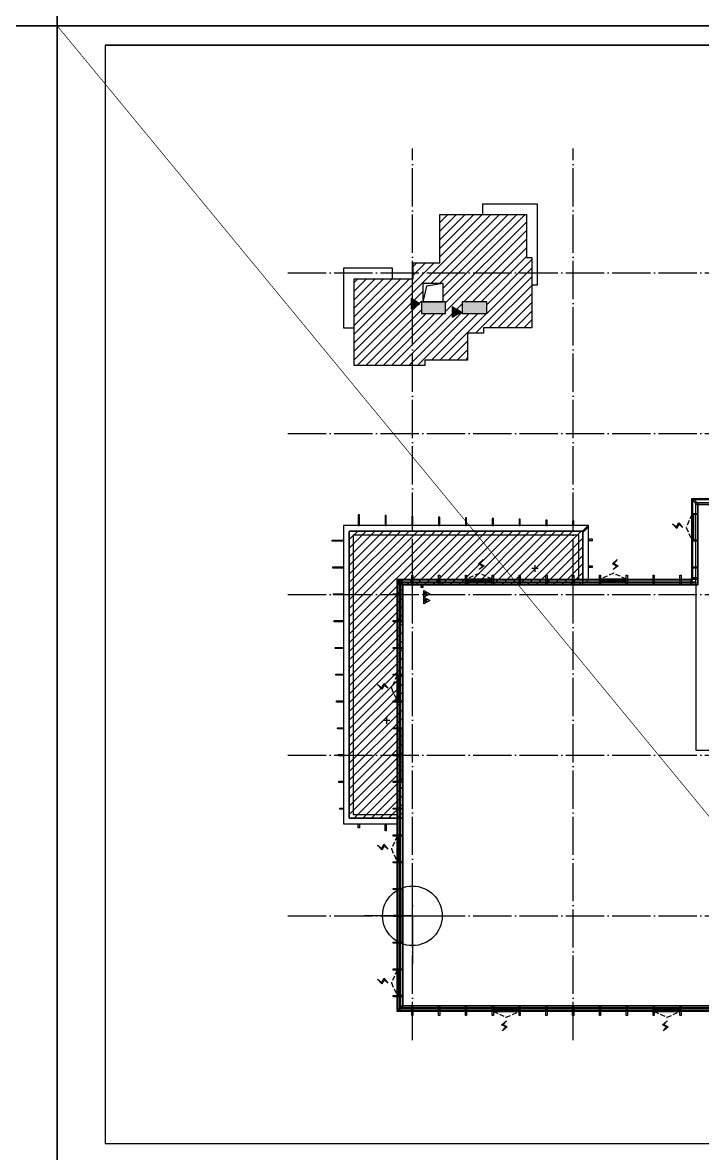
# Model space of a CAD drawing. Extents: x -292644 to 830497, y -12918 to 491457.
# Drawn here: x -20361 to 15146, y 165789 to 224874 of the extents above; entities that cross this region are included whole.
import ezdxf
from ezdxf.xclip import XClip

# ---------------------------------------------------------------- set-up
doc = ezdxf.new("R2010")
doc.units = 0
doc.header["$LTSCALE"] = 1000
doc.header["$MEASUREMENT"] = 0
for name, pattern in [('10#楼幕墙$0$DASH', [0.35, 0.25, -0.1]), ('104-10 轴网$0$DOTE', [2.42, 2, -0.2, 0.02, -0.2]), ('CENTER2', [1.125, 0.75, -0.125, 0.125, -0.125]), ('X-104 8#10#平面_t3$0$109-34 轴网$0$L1$0$$AUDIT_BAD_LTYPE1', [0])]:
    doc.linetypes.add(name, pattern=pattern)
doc.layers.get('0').update_dxf_attribs({"linetype": 'CONTINUOUS'})
doc.layers.get('Defpoints').update_dxf_attribs({"linetype": 'CONTINUOUS'})
doc.layers.add('10#楼幕墙$0$04-不打印_辅助线', color=165, linetype='CONTINUOUS', plot=False)
doc.layers.add('X-104 8#10#平面_t3$0$04-不打印_辅助线', color=165, linetype='CONTINUOUS', plot=False)
for name, color, linetype in [('10#楼幕墙$0$04-电动窗', 1, 'CONTINUOUS'), ('10#楼幕墙$0$A-C_玻璃幕墙', 140, 'CONTINUOUS'), ('10#楼幕墙$0$A-C_窗b', 191, 'CONTINUOUS'), ('10#楼幕墙$0$A-O_屋面', 201, 'CONTINUOUS'), ('10#楼幕墙$0$A-TECH_结构', 21, 'CONTINUOUS'), ('104-10 轴网$0$A_AXIS-轴线', 36, '104-10 轴网$0$DOTE'), ('WIRE-消防广播', 2, 'CENTER2'), ('X-104 8#10#平面_t3$0$05-填充_156', 156, 'CONTINUOUS'), ('X-104 8#10#平面_t3$0$05-填充_天正', 26, 'CONTINUOUS'), ('X-104 8#10#平面_t3$0$A-O_分水线', 127, 'CONTINUOUS'), ('X-104 8#10#平面_t3$0$A-O_屋面', 201, 'CONTINUOUS'), ('X-104 8#10#平面_t3$0$A-TECH_结构', 21, 'CONTINUOUS'), ('X-104 8#10#平面_t3$0$A_STR-砼柱', 51, 'CONTINUOUS'), ('X-104 8#10#平面_t3$0$水-消火栓', 41, 'CONTINUOUS')]:
    doc.layers.add(name, color=color, linetype=linetype)
doc.layers.add('X-104 8#10#平面_t3$0$000套内', color=226, linetype='CONTINUOUS', lineweight=30, plot=False)
doc.layers.get('X-104 8#10#平面_t3$0$A-O_分水线').off()

# ---------------------------------------------------------------- blocks, each defined once
blk = doc.blocks.new('104-8910 结构')
at = {"layer": 'Defpoints'}
blk.add_lwpolyline([(-19000, -118200), (61000, -118200), (61000, 41800), (-19000, 41800)], close=True, dxfattribs=at)
blk = doc.blocks.new('图框-A1')
for points, const_width in [([(0, 0), (841, 0), (841, 594), (0, 594)], 0.05), ([(766, 584), (25, 584), (25, 10), (766, 10)], 0.5)]:
    blk.add_lwpolyline(points, close=True, dxfattribs=dict(const_width=const_width))
at = {"const_width": 0.05}
blk.add_lwpolyline([(0, 297), (2, 297)], dxfattribs=at)
blk = doc.blocks.new('104-10 轴网')
at = {"layer": '104-10 轴网$0$A_AXIS-轴线', "linetype": '104-10 轴网$0$DOTE'}
for p, q in [((0, -6500), (0, 40100)), ((8400, -6500), (8400, 40100)), ((16800, -6500), (16800, 40100)), ((25200, -6500), (25200, 40100)), ((33600, -6500), (33600, 40100)), ((42000, -6500), (42000, 40100)), ((120430, 40100), (120430, -6500)), ((128830, 40100), (128830, -6500)), ((137230, 40100), (137230, -6500)), ((145630, 40100), (145630, -6500)), ((154030, 40100), (154030, -6500)), ((162430, 40100), (162430, -6500)), ((-6500, 33600), (48500, 33600)), ((168930, 33600), (113930, 33600)), ((-6500, 25200), (48500, 25200)), ((168930, 25200), (113930, 25200)), ((-6500, 16800), (48500, 16800)), ((168930, 16800), (113930, 16800)), ((-6500, 8400), (48500, 8400)), ((168930, 8400), (113930, 8400)), ((-6500, 0), (48500, 0)), ((168930, 0), (113930, 0))]:
    blk.add_line(p, q, dxfattribs=at)
at = {"layer": 'Defpoints'}
for points in [[(-16050, 45500), (58050, 45500), (58050, -11900), (-16050, -11900)], [(104380, 45500), (178480, 45500), (178480, -11900), (104380, -11900)]]:
    blk.add_lwpolyline(points, close=True, dxfattribs=at)
blk = doc.blocks.new('X-104 8#10#平面_t3$0$rhyseuyi')
at = {"layer": 'X-104 8#10#平面_t3$0$04-不打印_辅助线', "linetype": 'X-104 8#10#平面_t3$0$109-34 轴网$0$L1$0$$AUDIT_BAD_LTYPE1'}
h = blk.add_hatch(dxfattribs=at)
h.set_pattern_fill('ANSI31', color=256, scale=200)
h.set_pattern_definition([(45, (0, 0), (-224.5064, 224.5064), [])])
h.paths.add_polyline_path([(8900, 195500), (-500, 195500), (-500, 183300), (-3300, 183300), (-3300, 198300), (8900, 198300)])
blk.add_lwpolyline([(8900, 195500), (-500, 195500), (-500, 183300), (-3300, 183300), (-3300, 198300), (8900, 198300), (8900, 195500)], dxfattribs=at)
at = {"layer": 'X-104 8#10#平面_t3$0$A-TECH_结构', "linetype": 'X-104 8#10#平面_t3$0$109-34 轴网$0$L1$0$$AUDIT_BAD_LTYPE1'}
blk.add_lwpolyline([(14900, 195500), (-500, 195500), (-500, 173500), (17300, 173500), (17300, 174900), (28500, 174900), (28500, 181600), (28500, 181600), (28500, 186550), (33250, 186550), (33250, 183500), (33250, 183500), (33250, 183300), (45300, 183300), (45300, 201100), (43900, 201100), (43900, 212300), (21900, 212300), (21900, 199700), (14900, 199700)], close=True, dxfattribs=at)
blk.add_lwpolyline([(8900, 195500), (8900, 198300), (-3300, 198300), (-3300, 183300), (-500, 183300)], dxfattribs=at)
blk = doc.blocks.new('10#楼幕墙$0$2')
for points in [[(-199772, 234016), (-199772, 236514)], [(-199772, 234016), (-202271, 234016)], [(-199772, 234016), (-199772, 231517)], [(-199772, 234016), (-197274, 234016)]]:
    blk.add_lwpolyline(points)
blk.add_circle((-199772, 234016), 1557)
blk = doc.blocks.new('10#楼幕墙$0$ii')
blk.add_lwpolyline([(-1340, 0), (0, 0), (0, -150), (-1340, -150)], close=True)
blk = doc.blocks.new('10#楼幕墙$0$$TCHSYS$WIN2D')
for p, q in [((-0.5, 0.5), (0.5, 0.5)), ((-0.5, 0.5), (-0.5, -0.5)), ((0.5, 0.5), (0.5, -0.5)), ((0.5, 0.167), (-0.5, 0.167)), ((0.5, -0.167), (-0.5, -0.167)), ((-0.5, -0.5), (0.5, -0.5))]:
    blk.add_line(p, q)
blk = doc.blocks.new('10#楼幕墙$0$开启扇')
at = {"layer": '10#楼幕墙$0$04-电动窗'}
h = blk.add_hatch(color=1, dxfattribs=at)
h.dxf.hatch_style = 1
h.paths.add_polyline_path([(681, 540), (510, 729), (726, 846), (478, 1066), (647, 856), (430, 739)])
at = {"linetype": '10#楼幕墙$0$DASH'}
blk.add_lwpolyline([(0, 50), (670, 350), (1340, 50)], dxfattribs=at)
at = {"layer": '10#楼幕墙$0$04-电动窗', "color": 1}
blk.add_lwpolyline([(681, 540), (510, 729), (726, 846), (478, 1066), (647, 856), (430, 739), (681, 540)], close=True, dxfattribs=at)
at = {"xscale": -1340, "yscale": 300, "zscale": 1340, "rotation": 180}
blk.add_blockref('10#楼幕墙$0$$TCHSYS$WIN2D', (670, -100), dxfattribs=at)
blk = doc.blocks.new('*U4748')
blk.add_lwpolyline([(720, 0), (0, 0), (0, 150), (720, 150)], close=True)
blk = doc.blocks.new('*U4749')
blk.add_lwpolyline([(620, 0), (0, 0), (0, 150), (620, 150)], close=True)
blk = doc.blocks.new('*U4750')
blk.add_lwpolyline([(570, 0), (0, 0), (0, 150), (570, 150)], close=True)
blk = doc.blocks.new('*U4751')
blk.add_lwpolyline([(570, 0), (0, 0), (0, 150), (570, 150)], close=True)
blk = doc.blocks.new('10#楼幕墙$0$A$C13E80662')
for points in [[(150, 150), (150, 200), (0, 200), (0, 0), (150, 0)], [(150, 0), (200, 0), (200, 150), (150, 150)]]:
    blk.add_lwpolyline(points)
blk = doc.blocks.new('10#楼幕墙')
at = {"layer": '10#楼幕墙$0$04-不打印_辅助线'}
for points in [[(-18550, 224700), (65550, 224700), (65550, 284100), (-18550, 284100)], [(-18550, 165300), (65550, 165300), (65550, 224700), (-18550, 224700)]]:
    blk.add_lwpolyline(points, close=True, dxfattribs=at)
at = {"layer": '10#楼幕墙$0$A-C_玻璃幕墙'}
for points in [[(34400, 183000), (34400, 181600), (28800, 181600), (28800, 174600), (17600, 174600), (17600, 173200), (-800, 173200), (-800, 195800), (14600, 195800), (14600, 200000), (21600, 200000), (21600, 212600), (44200, 212600), (44200, 201400), (45600, 201400), (45600, 183000)], [(34350, 183050), (34350, 181650), (28750, 181650), (28750, 174650), (17550, 174650), (17550, 173250), (-750, 173250), (-750, 195750), (14650, 195750), (14650, 199950), (21650, 199950), (21650, 212550), (44150, 212550), (44150, 201350), (45550, 201350), (45550, 183050)], [(34200, 183200), (34200, 181800), (28600, 181800), (28600, 174800), (17400, 174800), (17400, 173400), (-600, 173400), (-600, 195600), (14800, 195600), (14800, 199800), (21800, 199800), (21800, 212400), (44000, 212400), (44000, 201200), (45400, 201200), (45400, 183200)], [(14650, 199908), (14692, 199950), (14921, 199721), (14879, 199679)], [(-2830, 198600), (-2770, 198600), (-2770, 199160), (-2830, 199160)], [(-1430, 198600), (-1370, 198600), (-1370, 199120), (-1430, 199120)], [(14900, 199230), (14900, 199170), (14600, 199170), (14600, 199230)], [(-30, 198600), (30, 198600), (30, 199080), (-30, 199080)], [(1370, 198600), (1430, 198600), (1430, 199040), (1370, 199040)], [(2770, 198600), (2830, 198600), (2830, 199000), (2770, 199000)], [(4170, 198600), (4230, 198600), (4230, 198960), (4170, 198960)], [(5570, 198600), (5630, 198600), (5630, 198920), (5570, 198920)], [(6970, 198600), (7030, 198600), (7030, 198880), (6970, 198880)], [(8370, 198600), (8430, 198600), (8430, 198840), (8370, 198840)], [(9171, 198499), (9129, 198541), (8900, 198313), (8942, 198270)], [(-3600, 197830), (-3600, 197770), (-4200, 197770), (-4200, 197830)], [(9200, 197880), (9200, 197820), (9400, 197820), (9400, 197880)], [(14900, 197830), (14900, 197770), (14600, 197770), (14600, 197830)], [(-3600, 196430), (-3600, 196370), (-4160, 196370), (-4160, 196430)], [(9200, 196480), (9200, 196420), (9400, 196420), (9400, 196480)], [(14900, 196430), (14900, 196370), (14600, 196370), (14600, 196430)], [(-750, 195708), (-708, 195750), (-479, 195521), (-521, 195479)], [(30, 195500), (-30, 195500), (-30, 196000), (30, 196000)], [(1430, 195500), (1370, 195500), (1370, 196000), (1430, 196000)], [(2830, 195500), (2770, 195500), (2770, 196000), (2830, 196000)], [(4230, 195500), (4170, 195500), (4170, 196000), (4230, 196000)], [(5630, 195500), (5570, 195500), (5570, 196000), (5630, 196000)], [(7030, 195500), (6970, 195500), (6970, 196000), (7030, 196000)], [(8430, 195500), (8370, 195500), (8370, 196000), (8430, 196000)], [(9830, 195500), (9770, 195500), (9770, 196000), (9830, 196000)], [(11230, 195500), (11170, 195500), (11170, 196000), (11230, 196000)], [(12630, 195500), (12570, 195500), (12570, 196000), (12630, 196000)], [(14030, 195500), (13970, 195500), (13970, 196000), (14030, 196000)], [(14600, 195800), (14540, 195800), (14540, 195500), (14600, 195500)], [(14600, 195860), (14600, 195800), (14900, 195800), (14900, 195860)], [(-3600, 195030), (-3600, 194970), (-4120, 194970), (-4120, 195030)], [(-500, 195030), (-500, 194970), (-1000, 194970), (-1000, 195030)], [(-3600, 193630), (-3600, 193570), (-4080, 193570), (-4080, 193630)], [(-500, 193630), (-500, 193570), (-1000, 193570), (-1000, 193630)], [(-3600, 192230), (-3600, 192170), (-4040, 192170), (-4040, 192230)], [(-500, 192230), (-500, 192170), (-1000, 192170), (-1000, 192230)], [(-3600, 190830), (-3600, 190770), (-4000, 190770), (-4000, 190830)], [(-500, 190830), (-500, 190770), (-1000, 190770), (-1000, 190830)], [(-3600, 189430), (-3600, 189370), (-3960, 189370), (-3960, 189430)], [(-500, 189430), (-500, 189370), (-1000, 189370), (-1000, 189430)], [(-3600, 188030), (-3600, 187970), (-3920, 187970), (-3920, 188030)], [(-500, 188030), (-500, 187970), (-1000, 187970), (-1000, 188030)], [(-3600, 186630), (-3600, 186570), (-3880, 186570), (-3880, 186630)], [(-500, 186630), (-500, 186570), (-1000, 186570), (-1000, 186630)], [(-3600, 185230), (-3600, 185170), (-3840, 185170), (-3840, 185230)], [(-500, 185230), (-500, 185170), (-1000, 185170), (-1000, 185230)], [(-3600, 183830), (-3600, 183770), (-3800, 183770), (-3800, 183830)], [(-500, 183830), (-500, 183770), (-1000, 183770), (-1000, 183830)], [(-2830, 183000), (-2770, 183000), (-2770, 182800), (-2830, 182800)], [(-1430, 183000), (-1370, 183000), (-1370, 182650), (-1430, 182650)], [(-500, 182430), (-500, 182370), (-1000, 182370), (-1000, 182430)], [(-500, 181030), (-500, 180970), (-1000, 180970), (-1000, 181030)], [(-500, 179630), (-500, 179570), (-1000, 179570), (-1000, 179630)], [(-500, 178230), (-500, 178170), (-1000, 178170), (-1000, 178230)], [(-500, 176830), (-500, 176770), (-1000, 176770), (-1000, 176830)], [(-500, 175430), (-500, 175370), (-1000, 175370), (-1000, 175430)], [(-500, 174030), (-500, 173970), (-1000, 173970), (-1000, 174030)], [(-479, 173479), (-521, 173521), (-750, 173292), (-708, 173250)], [(30, 173000), (-30, 173000), (-30, 173500), (30, 173500)], [(1430, 173000), (1370, 173000), (1370, 173500), (1430, 173500)], [(2830, 173000), (2770, 173000), (2770, 173500), (2830, 173500)], [(4230, 173000), (4170, 173000), (4170, 173500), (4230, 173500)], [(5630, 173000), (5570, 173000), (5570, 173500), (5630, 173500)], [(7030, 173000), (6970, 173000), (6970, 173500), (7030, 173500)], [(8430, 173000), (8370, 173000), (8370, 173500), (8430, 173500)], [(9830, 173000), (9770, 173000), (9770, 173500), (9830, 173500)], [(11230, 173000), (11170, 173000), (11170, 173500), (11230, 173500)], [(12630, 173000), (12570, 173000), (12570, 173500), (12630, 173500)], [(14030, 173000), (13970, 173000), (13970, 173500), (14030, 173500)]]:
    blk.add_lwpolyline(points, close=True, dxfattribs=at)
at = {"layer": '10#楼幕墙$0$A-O_屋面'}
for points in [[(9200, 195800), (9200, 198600), (-3600, 198600), (-3600, 183000), (-800, 183000)], [(8900, 195800), (8900, 198300), (-3300, 198300), (-3300, 183300), (-800, 183300)], [(8700, 195800), (8700, 198100), (-3100, 198100), (-3100, 183500), (-800, 183500)]]:
    blk.add_lwpolyline(points, dxfattribs=at)
at = {"layer": '10#楼幕墙$0$A-TECH_结构'}
blk.add_lwpolyline([(34100, 183300), (34100, 181900), (28500, 181900), (28500, 174900), (17300, 174900), (17300, 173500), (-500, 173500), (-500, 195500), (14900, 195500), (14900, 199700), (21900, 199700), (21900, 212300), (43900, 212300), (43900, 201100), (45300, 201100), (45300, 183300)], close=True, dxfattribs=at)
at = {"layer": '10#楼幕墙$0$04-不打印_辅助线'}
blk.add_blockref('10#楼幕墙$0$2', (199772, -55816), dxfattribs=at)
at = {"layer": '10#楼幕墙$0$A-C_玻璃幕墙', "xscale": -1}
for p, rotation in [((14650, 199170), 90), ((-750, 182370), 90), ((-750, 175370), 90), ((12630, 173250), 180)]:
    blk.add_blockref('10#楼幕墙$0$开启扇', p, dxfattribs=dict(at, rotation=rotation))
for p in [(4170, 195750), (11170, 195750)]:
    blk.add_blockref('10#楼幕墙$0$开启扇', p, dxfattribs=at)
at = {"layer": '10#楼幕墙$0$A-C_玻璃幕墙'}
for name, p, rotation in [('*U4751', (-750, 195600), 270), ('10#楼幕墙$0$A$C13E80662', (14800, 195600), 90), ('10#楼幕墙$0$ii', (-750, 194970), 90), ('10#楼幕墙$0$ii', (-750, 187970), 90), ('10#楼幕墙$0$ii', (-750, 186570), 90), ('10#楼幕墙$0$ii', (-750, 179570), 90), ('10#楼幕墙$0$ii', (-750, 178170), 90), ('10#楼幕墙$0$ii', (30, 173250), 180), ('10#楼幕墙$0$ii', (7030, 173250), 180), ('10#楼幕墙$0$ii', (8430, 173250), 180)]:
    blk.add_blockref(name, p, dxfattribs=dict(at, rotation=rotation))
for name, p in [('*U4750', (-600, 195600)), ('10#楼幕墙$0$ii', (1370, 195750)), ('10#楼幕墙$0$ii', (8370, 195750)), ('*U4748', (8430, 195600)), ('*U4749', (9150, 195600))]:
    blk.add_blockref(name, p, dxfattribs=at)
at = {"layer": '10#楼幕墙$0$A-C_窗b', "color": 4, "xscale": -1}
for p, rotation in [((-750, 190770), 90), ((4230, 173250), 180)]:
    blk.add_blockref('10#楼幕墙$0$开启扇', p, dxfattribs=dict(at, rotation=rotation))
blk = doc.blocks.new('X-104 8#10#平面_t3$0$jtkjuyriuy')
h = blk.add_hatch()
h.set_pattern_fill('ANSI31', color=8, scale=30, angle=45)
h.set_pattern_definition([(90, (0, 0), (-47.625, 1e-14), [])])
h.paths.add_polyline_path([(-138, 138), (138, 138), (138, -138), (-138, -138)])
for points in [[(-168, 168), (168, 168), (168, -168), (-168, -168)], [(-138, 138), (138, 138), (138, -138), (-138, -138)]]:
    blk.add_lwpolyline(points, close=True)
at = {"layer": 'X-104 8#10#平面_t3$0$04-不打印_辅助线'}
for p, q in [((-168, 0), (168, 0)), ((0, 168), (0, -168))]:
    blk.add_line(p, q, dxfattribs=at)
blk = doc.blocks.new('X-104 8#10#平面_t3$0$gfdsaewqe')
h = blk.add_hatch(color=4)
h.dxf.hatch_style = 1
h.paths.add_polyline_path([(0, 0), (-2072, 1196), (-2072, -1196)])
at = {"color": 4}
blk.add_lwpolyline([(0, 0), (-2072, 1196), (-2072, -1196)], close=True, dxfattribs=at)
blk = doc.blocks.new('X-104 8#10#平面_t3$0$$TWTSYS$00000546')
h = blk.add_hatch()
h.set_pattern_fill('ANSI31', color=256, scale=200, style=0)
h.set_pattern_definition([(45, (-38543.802, -6670.83), (-17.67767, 17.67767), [])])
h.paths.add_polyline_path([(-65, 174), (65, 174), (65, 44), (-65, 44)])
for points in [[(0, 344), (-198, 0), (198, 0)], [(-65, 174), (65, 174), (65, 44), (-65, 44)]]:
    blk.add_lwpolyline(points, close=True)
blk = doc.blocks.new('X-104 8#10#平面_t3$0$A$C46662BA1')
at = {"layer": 'X-104 8#10#平面_t3$0$水-消火栓'}
blk.add_circle((500, 195400), 50, dxfattribs=at)
at = {"layer": 'X-104 8#10#平面_t3$0$水-消火栓', "xscale": -0.88, "yscale": 0.88, "zscale": 0.88, "rotation": 270}
for p in [(600, 195025), (600, 194675)]:
    blk.add_blockref('X-104 8#10#平面_t3$0$$TWTSYS$00000546', p, dxfattribs=at)
blk = doc.blocks.new('X-104 8#10#平面_t3')
at = {"layer": 'X-104 8#10#平面_t3$0$05-填充_156'}
h = blk.add_hatch(dxfattribs=at)
h.set_pattern_fill('ANSI31', color=256, scale=200)
h.set_pattern_definition([(45, (-51645.44, 292002.62), (-224.5064, 224.5064), [])])
h.paths.add_polyline_path([(1440, 212320), (40, 212320), (40, 211480), (-1040, 211480), (-3040, 211480), (-3040, 208920), (-3040, 206960), (640, 206960), (640, 207240), (2880, 207240), (2880, 208640), (3720, 208640), (3720, 208920), (6240, 208920), (6240, 211160), (6240, 212600), (5960, 212600), (5960, 214840), (3680, 214840), (1440, 214840)])
h.paths.add_polyline_path([(1610, 211250), (1610, 210290), (1730, 210290), (1730, 209670), (480, 209670), (480, 210290), (550, 211250)], flags=16)
h.paths.add_polyline_path([(2590, 210290), (3880, 210290), (3880, 209670), (2590, 209670)], flags=16)
at = {"layer": 'X-104 8#10#平面_t3$0$05-填充_天正'}
h = blk.add_hatch(color=256, dxfattribs=at)
h.dxf.hatch_style = 1
h.paths.add_polyline_path([(480, 210290), (480, 209670), (1730, 209670), (1730, 210290)])
h = blk.add_hatch(color=256, dxfattribs=at)
h.dxf.hatch_style = 1
h.paths.add_polyline_path([(3880, 209670), (3880, 210290), (2590, 210290), (2590, 209670)])
at = {"linetype": 'X-104 8#10#平面_t3$0$109-34 轴网$0$L1$0$$AUDIT_BAD_LTYPE1'}
for points in [[(65550, 284100), (65550, 224700), (-18550, 224700), (-18550, 284100)], [(65550, 224700), (65550, 165300), (-18550, 165300), (-18550, 224700)]]:
    blk.add_lwpolyline(points, close=True, dxfattribs=at)
at = {"layer": 'X-104 8#10#平面_t3$0$000套内'}
blk.add_lwpolyline([(14800, 195650), (14800, 186850), (21550, 186850), (21550, 185750), (25450, 185750), (25450, 183850), (28650, 183850), (28650, 174750), (17450, 174750), (17450, 173350), (-650, 173350), (-650, 183150), (-650, 183150), (-650, 195650), (9050, 195650), (9050, 195650), (14800, 195650)], close=True, dxfattribs=at)
at = {"layer": 'X-104 8#10#平面_t3$0$04-不打印_辅助线'}
for points in [[(-102650, 224700), (-18550, 224700), (-18550, 284100), (-102650, 284100)], [(-102650, 165300), (-18550, 165300), (-18550, 224700), (-102650, 224700)]]:
    blk.add_lwpolyline(points, close=True, dxfattribs=at)
at = {"layer": 'X-104 8#10#平面_t3$0$A-O_屋面'}
for points in [[(3680, 214840), (3680, 215400), (6520, 215400), (6520, 211160), (6240, 211160)], [(-1040, 211480), (-1040, 212040), (-3600, 212040), (-3600, 208920), (-3040, 208920)], [(1610, 211250), (732, 211095), (550, 210290)], [(9200, 195800), (9200, 198600), (-3600, 198600), (-3600, 183000), (-800, 183000)], [(8900, 195800), (8900, 198300), (-3300, 198300), (-3300, 183300), (-800, 183300)]]:
    blk.add_lwpolyline(points, dxfattribs=at)
at = {"layer": 'X-104 8#10#平面_t3$0$A_STR-砼柱'}
for points in [[(5960, 214840), (5960, 212600), (6240, 212600), (6240, 212320), (6240, 212320), (6240, 211160), (6240, 211160), (6240, 208920), (3720, 208920), (3720, 208640), (2880, 208640), (2880, 207240), (640, 207240), (640, 206960), (-3040, 206960), (-3040, 208920), (-3040, 208920), (-3040, 211480), (-1040, 211480), (-1040, 211480), (40, 211480), (40, 212320), (1440, 212320), (1440, 214840), (3680, 214840), (3680, 214840)], [(550, 210290), (1610, 210290), (1610, 211250), (550, 211250)], [(1730, 210290), (480, 210290), (480, 209670), (1730, 209670)], [(2590, 209670), (3880, 209670), (3880, 210290), (2590, 210290)]]:
    blk.add_lwpolyline(points, close=True, dxfattribs=at)
at = {"linetype": 'X-104 8#10#平面_t3$0$109-34 轴网$0$L1$0$$AUDIT_BAD_LTYPE1'}
ref = blk.add_blockref('10#楼幕墙', (0, 0), dxfattribs=at)
XClip(ref).set_block_clipping_path([(-18550, -12900), (65550.0000000001, 343500.0000000001)])
at = {"xscale": 100, "yscale": 100, "zscale": 100}
for p in [(-18550, 224700), (-18550, 165300)]:
    blk.add_blockref('图框-A1', p, dxfattribs=at)
at = {"linetype": 'X-104 8#10#平面_t3$0$109-34 轴网$0$L1$0$$AUDIT_BAD_LTYPE1'}
ref = blk.add_blockref('104-8910 结构', (-130, 284500), dxfattribs=at)
XClip(ref).set_block_clipping_path([(-15919.9999999996, -118200.0000000001), (58180.0000000004, -60800.0000000001)])
ref = blk.add_blockref('104-10 轴网', (0, 178200), dxfattribs=at)
XClip(ref).set_block_clipping_path([(-16049.9999999999, -11899.9999999999), (58050, 45500)])
at = {"color": 6, "xscale": 0.224, "yscale": 0.224, "zscale": 0.224}
for p in [(394, 210186), (2540, 209756)]:
    blk.add_blockref('X-104 8#10#平面_t3$0$gfdsaewqe', p, dxfattribs=at)
at = {"layer": 'X-104 8#10#平面_t3$0$A-O_分水线', "linetype": 'X-104 8#10#平面_t3$0$109-34 轴网$0$L1$0$$AUDIT_BAD_LTYPE1'}
blk.add_blockref('X-104 8#10#平面_t3$0$A$C46662BA1', (0, 0), dxfattribs=at)
at = {"layer": 'X-104 8#10#平面_t3$0$A-O_分水线', "xscale": -1}
for p in [(6400, 196350), (-1350, 188400)]:
    blk.add_blockref('X-104 8#10#平面_t3$0$jtkjuyriuy', p, dxfattribs=at)
at = {"layer": 'X-104 8#10#平面_t3$0$A-TECH_结构', "linetype": 'X-104 8#10#平面_t3$0$109-34 轴网$0$L1$0$$AUDIT_BAD_LTYPE1'}
blk.add_blockref('X-104 8#10#平面_t3$0$rhyseuyi', (0, 0), dxfattribs=at)

msp = doc.modelspace()

# ---------------------------------------------------------------- linework, layer by layer
at = {"layer": 'WIRE-消防广播', "linetype": 'CENTER2', "const_width": 35}
msp.add_lwpolyline([(-18550, 224700), (79306, 105988)], dxfattribs=at)

# ---------------------------------------------------------------- block references
msp.add_blockref('X-104 8#10#平面_t3', (0, 0))

doc.saveas('drawing.dxf')
